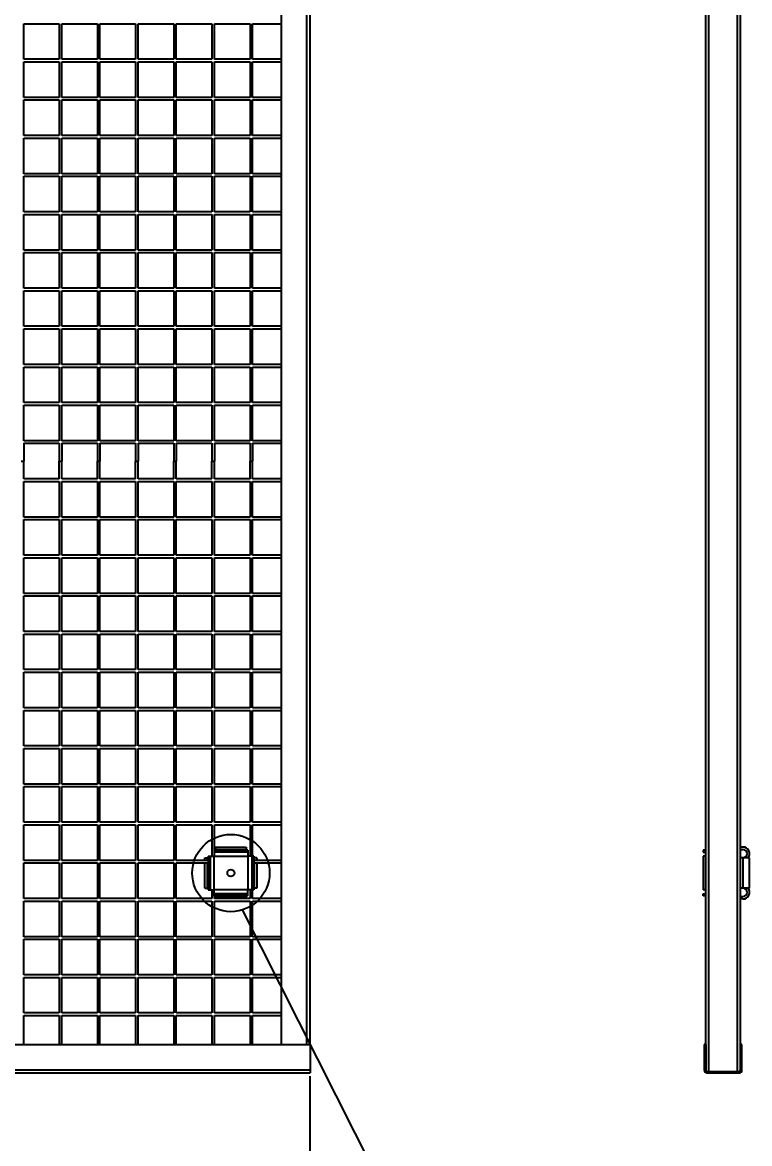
# Model space of a CAD drawing. Header units: millimetres. Extents: x -2042 to 12482, y -7966 to 2297.
# Drawn here: x 3733 to 4445, y -1891 to -793 of the extents above; entities that cross this region are included whole.
import ezdxf

# ---------------------------------------------------------------- set-up
doc = ezdxf.new("R2010")
doc.units = ezdxf.units.MM
doc.styles.add('SLDTEXTSTYLE0', font='TXT', dxfattribs={"width": 0.75})
doc.dimstyles.new('SLDDIMSTYLE0', dxfattribs={"dimscale": 50, "dimtxt": 2.116667, "dimasz": 1.5, "dimexe": 0, "dimexo": 0.0625, "dimgap": 0.529167, "dimtad": 1, "dimdec": 1, "dimrnd": 1e-09, "dimzin": 12, "dimdsep": 46, "dimtxsty": 'SLDTEXTSTYLE0', "dimcen": 0.09, "dimadec": 0, "dimazin": 3, "dimtfac": 1, "dimtdec": 1, "dimtofl": 0, "dimtmove": 0, "dimatfit": 3, "dimfxl": 1, "dimfrac": 2, "dimtolj": 1, "dimtzin": 12, "dimarcsym": 0})

# ---------------------------------------------------------------- blocks, each defined once
blk = doc.blocks.new('*D6')
at = {"color": 0, "lineweight": -2, "transparency": 16777216}
for p, q in [((-1267.8, -1825), (-1267.8, -2069.7)), ((4014.6, -1825), (4014.6, -2069.7)), ((-1192.8, -2069.7), (3939.6, -2069.7))]:
    blk.add_line(p, q, dxfattribs=at)
at = {"color": 0, "transparency": 16777216}
for points in [[(-1192.8, -2057.2), (-1192.8, -2082.2), (-1267.8, -2069.7)], [(3939.6, -2057.2), (3939.6, -2082.2), (4014.6, -2069.7)]]:
    blk.add_solid(points, dxfattribs=at)
at = {"layer": 'Defpoints', "color": 0, "transparency": 16777216}
for p in [(-1267.8, -1821.9), (4014.6, -1821.9), (4014.6, -2069.7)]:
    blk.add_point(p, dxfattribs=at)
at = {"color": 0, "transparency": 16777216, "insert": (1373.4, -1990.3), "char_height": 105.83, "attachment_point": 5, "style": 'SLDTEXTSTYLE0'}
blk.add_mtext('\\A1;L', dxfattribs=at)

msp = doc.modelspace()

# ---------------------------------------------------------------- linework, layer by layer
at = {"linetype": 'Continuous'}
for p, q in [((4405.47, -1820.42), (4405.47, 1526.92)), ((4433.37, -1820.42), (4433.37, 1526.92)), ((3986.73, -1794.01), (3986.73, 1500.51)), ((4011.64, -1794.01), (4011.64, 1500.51)), ((4014.63, -1794.01), (4014.63, 1500.51)), ((4402.48, -1794.01), (4402.48, 1500.51)), ((4436.36, -1794.01), (4436.36, 1500.51)), ((3734.07, -793.84), (3768.95, -793.84)), ((3734.07, -828.73), (3734.07, -793.84)), ((3768.95, -793.84), (3768.95, -828.73)), ((3771.45, -793.84), (3806.33, -793.84)), ((3771.45, -828.73), (3771.45, -793.84)), ((3806.33, -793.84), (3806.33, -828.73)), ((3808.82, -793.84), (3843.7, -793.84)), ((3808.82, -828.73), (3808.82, -793.84)), ((3843.7, -793.84), (3843.7, -828.73)), ((3846.2, -793.84), (3881.08, -793.84)), ((3846.2, -828.73), (3846.2, -793.84)), ((3881.08, -793.84), (3881.08, -828.73)), ((3883.57, -793.84), (3918.46, -793.84)), ((3883.57, -828.73), (3883.57, -793.84)), ((3918.46, -793.84), (3918.46, -828.73)), ((3920.95, -793.84), (3955.83, -793.84)), ((3920.95, -828.73), (3920.95, -793.84)), ((3955.83, -793.84), (3955.83, -828.73)), ((3958.32, -793.84), (3986.73, -793.84)), ((3958.32, -828.73), (3958.32, -793.84)), ((3768.95, -828.73), (3734.07, -828.73)), ((3734.07, -831.22), (3768.95, -831.22)), ((3734.07, -866.1), (3734.07, -831.22)), ((3768.95, -831.22), (3768.95, -866.1)), ((3806.33, -828.73), (3771.45, -828.73)), ((3771.45, -831.22), (3806.33, -831.22)), ((3771.45, -866.1), (3771.45, -831.22)), ((3806.33, -831.22), (3806.33, -866.1)), ((3843.7, -828.73), (3808.82, -828.73)), ((3808.82, -831.22), (3843.7, -831.22)), ((3808.82, -866.1), (3808.82, -831.22)), ((3843.7, -831.22), (3843.7, -866.1)), ((3881.08, -828.73), (3846.2, -828.73)), ((3846.2, -831.22), (3881.08, -831.22)), ((3846.2, -866.1), (3846.2, -831.22)), ((3881.08, -831.22), (3881.08, -866.1)), ((3918.46, -828.73), (3883.57, -828.73)), ((3883.57, -831.22), (3918.46, -831.22)), ((3883.57, -866.1), (3883.57, -831.22)), ((3918.46, -831.22), (3918.46, -866.1)), ((3955.83, -828.73), (3920.95, -828.73)), ((3920.95, -831.22), (3955.83, -831.22)), ((3920.95, -866.1), (3920.95, -831.22)), ((3955.83, -831.22), (3955.83, -866.1)), ((3986.73, -828.73), (3958.32, -828.73)), ((3958.32, -831.22), (3986.73, -831.22)), ((3958.32, -866.1), (3958.32, -831.22)), ((3768.95, -866.1), (3734.07, -866.1)), ((3806.33, -866.1), (3771.45, -866.1)), ((3843.7, -866.1), (3808.82, -866.1)), ((3881.08, -866.1), (3846.2, -866.1)), ((3918.46, -866.1), (3883.57, -866.1)), ((3955.83, -866.1), (3920.95, -866.1)), ((3986.73, -866.1), (3958.32, -866.1)), ((3734.07, -868.59), (3768.95, -868.59)), ((3734.07, -903.48), (3734.07, -868.59)), ((3768.95, -868.59), (3768.95, -903.48)), ((3771.45, -868.59), (3806.33, -868.59)), ((3771.45, -903.48), (3771.45, -868.59)), ((3806.33, -868.59), (3806.33, -903.48)), ((3808.82, -868.59), (3843.7, -868.59)), ((3808.82, -903.48), (3808.82, -868.59)), ((3843.7, -868.59), (3843.7, -903.48)), ((3846.2, -868.59), (3881.08, -868.59)), ((3846.2, -903.48), (3846.2, -868.59)), ((3881.08, -868.59), (3881.08, -903.48)), ((3883.57, -868.59), (3918.46, -868.59)), ((3883.57, -903.48), (3883.57, -868.59)), ((3918.46, -868.59), (3918.46, -903.48)), ((3920.95, -868.59), (3955.83, -868.59)), ((3920.95, -903.48), (3920.95, -868.59)), ((3955.83, -868.59), (3955.83, -903.48)), ((3958.32, -868.59), (3986.73, -868.59)), ((3958.32, -903.48), (3958.32, -868.59)), ((3768.95, -903.48), (3734.07, -903.48)), ((3734.07, -905.97), (3768.95, -905.97)), ((3734.07, -940.85), (3734.07, -905.97)), ((3768.95, -905.97), (3768.95, -940.85)), ((3806.33, -903.48), (3771.45, -903.48)), ((3771.45, -905.97), (3806.33, -905.97)), ((3771.45, -940.85), (3771.45, -905.97)), ((3806.33, -905.97), (3806.33, -940.85)), ((3843.7, -903.48), (3808.82, -903.48)), ((3808.82, -905.97), (3843.7, -905.97)), ((3808.82, -940.85), (3808.82, -905.97)), ((3843.7, -905.97), (3843.7, -940.85)), ((3881.08, -903.48), (3846.2, -903.48)), ((3846.2, -905.97), (3881.08, -905.97)), ((3846.2, -940.85), (3846.2, -905.97)), ((3881.08, -905.97), (3881.08, -940.85)), ((3918.46, -903.48), (3883.57, -903.48)), ((3883.57, -940.85), (3883.57, -905.97)), ((3883.57, -905.97), (3918.46, -905.97)), ((3918.46, -905.97), (3918.46, -940.85)), ((3955.83, -903.48), (3920.95, -903.48)), ((3920.95, -905.97), (3955.83, -905.97)), ((3920.95, -940.85), (3920.95, -905.97)), ((3955.83, -905.97), (3955.83, -940.85)), ((3986.73, -903.48), (3958.32, -903.48)), ((3958.32, -905.97), (3986.73, -905.97)), ((3958.32, -940.85), (3958.32, -905.97)), ((3768.95, -940.85), (3734.07, -940.85)), ((3734.07, -943.34), (3768.95, -943.34)), ((3734.07, -978.23), (3734.07, -943.34)), ((3768.95, -943.34), (3768.95, -978.23)), ((3806.33, -940.85), (3771.45, -940.85)), ((3771.45, -943.34), (3806.33, -943.34)), ((3771.45, -978.23), (3771.45, -943.34)), ((3806.33, -943.34), (3806.33, -978.23)), ((3843.7, -940.85), (3808.82, -940.85)), ((3808.82, -943.34), (3843.7, -943.34)), ((3808.82, -978.23), (3808.82, -943.34)), ((3843.7, -943.34), (3843.7, -978.23)), ((3881.08, -940.85), (3846.2, -940.85)), ((3846.2, -943.34), (3881.08, -943.34)), ((3846.2, -978.23), (3846.2, -943.34)), ((3881.08, -943.34), (3881.08, -978.23)), ((3918.46, -940.85), (3883.57, -940.85)), ((3883.57, -943.34), (3918.46, -943.34)), ((3883.57, -978.23), (3883.57, -943.34)), ((3918.46, -943.34), (3918.46, -978.23)), ((3955.83, -940.85), (3920.95, -940.85)), ((3920.95, -943.34), (3955.83, -943.34)), ((3920.95, -978.23), (3920.95, -943.34)), ((3955.83, -943.34), (3955.83, -978.23)), ((3986.73, -940.85), (3958.32, -940.85)), ((3958.32, -943.34), (3986.73, -943.34)), ((3958.32, -978.23), (3958.32, -943.34)), ((3768.95, -978.23), (3734.07, -978.23)), ((3734.07, -980.72), (3768.95, -980.72)), ((3734.07, -1015.6), (3734.07, -980.72)), ((3768.95, -980.72), (3768.95, -1015.6)), ((3806.33, -978.23), (3771.45, -978.23)), ((3771.45, -980.72), (3806.33, -980.72)), ((3771.45, -1015.6), (3771.45, -980.72)), ((3806.33, -980.72), (3806.33, -1015.6)), ((3843.7, -978.23), (3808.82, -978.23)), ((3808.82, -980.72), (3843.7, -980.72)), ((3808.82, -1015.6), (3808.82, -980.72)), ((3843.7, -980.72), (3843.7, -1015.6)), ((3881.08, -978.23), (3846.2, -978.23)), ((3846.2, -980.72), (3881.08, -980.72)), ((3846.2, -1015.6), (3846.2, -980.72)), ((3881.08, -980.72), (3881.08, -1015.6)), ((3918.46, -978.23), (3883.57, -978.23)), ((3883.57, -980.72), (3918.46, -980.72)), ((3883.57, -1015.6), (3883.57, -980.72)), ((3918.46, -980.72), (3918.46, -1015.6)), ((3955.83, -978.23), (3920.95, -978.23)), ((3920.95, -980.72), (3955.83, -980.72)), ((3920.95, -1015.6), (3920.95, -980.72)), ((3955.83, -980.72), (3955.83, -1015.6)), ((3986.73, -978.23), (3958.32, -978.23)), ((3958.32, -980.72), (3986.73, -980.72)), ((3958.32, -1015.6), (3958.32, -980.72)), ((3768.95, -1015.6), (3734.07, -1015.6)), ((3734.07, -1018.09), (3768.95, -1018.09)), ((3734.07, -1052.98), (3734.07, -1018.09)), ((3768.95, -1018.09), (3768.95, -1052.98)), ((3806.33, -1015.6), (3771.45, -1015.6)), ((3771.45, -1018.09), (3806.33, -1018.09)), ((3771.45, -1052.98), (3771.45, -1018.09)), ((3806.33, -1018.09), (3806.33, -1052.98)), ((3843.7, -1015.6), (3808.82, -1015.6)), ((3808.82, -1018.09), (3843.7, -1018.09)), ((3808.82, -1052.98), (3808.82, -1018.09)), ((3843.7, -1018.09), (3843.7, -1052.98)), ((3881.08, -1015.6), (3846.2, -1015.6)), ((3846.2, -1018.09), (3881.08, -1018.09)), ((3846.2, -1052.98), (3846.2, -1018.09)), ((3881.08, -1018.09), (3881.08, -1052.98)), ((3918.46, -1015.6), (3883.57, -1015.6)), ((3883.57, -1018.09), (3918.46, -1018.09)), ((3883.57, -1052.98), (3883.57, -1018.09)), ((3918.46, -1018.09), (3918.46, -1052.98)), ((3955.83, -1015.6), (3920.95, -1015.6)), ((3920.95, -1018.09), (3955.83, -1018.09)), ((3920.95, -1052.98), (3920.95, -1018.09)), ((3955.83, -1018.09), (3955.83, -1052.98)), ((3986.73, -1015.6), (3958.32, -1015.6)), ((3958.32, -1018.09), (3986.73, -1018.09)), ((3958.32, -1052.98), (3958.32, -1018.09)), ((3768.95, -1052.98), (3734.07, -1052.98)), ((3806.33, -1052.98), (3771.45, -1052.98)), ((3843.7, -1052.98), (3808.82, -1052.98)), ((3881.08, -1052.98), (3846.2, -1052.98)), ((3918.46, -1052.98), (3883.57, -1052.98)), ((3955.83, -1052.98), (3920.95, -1052.98)), ((3986.73, -1052.98), (3958.32, -1052.98)), ((3734.07, -1055.47), (3768.95, -1055.47)), ((3734.07, -1090.35), (3734.07, -1055.47)), ((3768.95, -1055.47), (3768.95, -1090.35)), ((3771.45, -1055.47), (3806.33, -1055.47)), ((3771.45, -1090.35), (3771.45, -1055.47)), ((3806.33, -1055.47), (3806.33, -1090.35)), ((3808.82, -1055.47), (3843.7, -1055.47)), ((3808.82, -1090.35), (3808.82, -1055.47)), ((3843.7, -1055.47), (3843.7, -1090.35)), ((3846.2, -1055.47), (3881.08, -1055.47)), ((3846.2, -1090.35), (3846.2, -1055.47)), ((3881.08, -1055.47), (3881.08, -1090.35)), ((3883.57, -1055.47), (3918.46, -1055.47)), ((3883.57, -1090.35), (3883.57, -1055.47)), ((3918.46, -1055.47), (3918.46, -1090.35)), ((3920.95, -1055.47), (3955.83, -1055.47)), ((3920.95, -1090.35), (3920.95, -1055.47)), ((3955.83, -1055.47), (3955.83, -1090.35)), ((3958.32, -1055.47), (3986.73, -1055.47)), ((3958.32, -1090.35), (3958.32, -1055.47)), ((3768.95, -1090.35), (3734.07, -1090.35)), ((3734.07, -1092.84), (3768.95, -1092.84)), ((3734.07, -1127.73), (3734.07, -1092.84)), ((3768.95, -1092.84), (3768.95, -1127.73)), ((3806.33, -1090.35), (3771.45, -1090.35)), ((3771.45, -1092.84), (3806.33, -1092.84)), ((3771.45, -1127.73), (3771.45, -1092.84)), ((3806.33, -1092.84), (3806.33, -1127.73)), ((3843.7, -1090.35), (3808.82, -1090.35)), ((3808.82, -1092.84), (3843.7, -1092.84)), ((3808.82, -1127.73), (3808.82, -1092.84)), ((3843.7, -1092.84), (3843.7, -1127.73)), ((3881.08, -1090.35), (3846.2, -1090.35)), ((3846.2, -1092.84), (3881.08, -1092.84)), ((3846.2, -1127.73), (3846.2, -1092.84)), ((3881.08, -1092.84), (3881.08, -1127.73)), ((3918.46, -1090.35), (3883.57, -1090.35)), ((3883.57, -1092.84), (3918.46, -1092.84)), ((3883.57, -1127.73), (3883.57, -1092.84)), ((3918.46, -1092.84), (3918.46, -1127.73)), ((3955.83, -1090.35), (3920.95, -1090.35)), ((3920.95, -1092.84), (3955.83, -1092.84)), ((3920.95, -1127.73), (3920.95, -1092.84)), ((3955.83, -1092.84), (3955.83, -1127.73)), ((3986.73, -1090.35), (3958.32, -1090.35)), ((3958.32, -1092.84), (3986.73, -1092.84)), ((3958.32, -1127.73), (3958.32, -1092.84)), ((3768.95, -1127.73), (3734.07, -1127.73)), ((3734.07, -1130.22), (3768.95, -1130.22)), ((3734.07, -1165.1), (3734.07, -1130.22)), ((3768.95, -1130.22), (3768.95, -1165.1)), ((3806.33, -1127.73), (3771.45, -1127.73)), ((3771.45, -1130.22), (3806.33, -1130.22)), ((3771.45, -1165.1), (3771.45, -1130.22)), ((3806.33, -1130.22), (3806.33, -1165.1)), ((3843.7, -1127.73), (3808.82, -1127.73)), ((3808.82, -1130.22), (3843.7, -1130.22)), ((3808.82, -1165.1), (3808.82, -1130.22)), ((3843.7, -1130.22), (3843.7, -1165.1)), ((3881.08, -1127.73), (3846.2, -1127.73)), ((3846.2, -1130.22), (3881.08, -1130.22)), ((3846.2, -1165.1), (3846.2, -1130.22)), ((3881.08, -1130.22), (3881.08, -1165.1)), ((3918.46, -1127.73), (3883.57, -1127.73)), ((3883.57, -1130.22), (3918.46, -1130.22)), ((3883.57, -1165.1), (3883.57, -1130.22)), ((3918.46, -1130.22), (3918.46, -1165.1)), ((3955.83, -1127.73), (3920.95, -1127.73)), ((3920.95, -1130.22), (3955.83, -1130.22)), ((3920.95, -1165.1), (3920.95, -1130.22)), ((3955.83, -1130.22), (3955.83, -1165.1)), ((3986.73, -1127.73), (3958.32, -1127.73)), ((3958.32, -1130.22), (3986.73, -1130.22)), ((3958.32, -1165.1), (3958.32, -1130.22)), ((3768.95, -1165.1), (3734.07, -1165.1)), ((3734.07, -1167.6), (3768.95, -1167.6)), ((3734.07, -1202.48), (3734.07, -1167.6)), ((3768.95, -1167.6), (3768.95, -1202.48)), ((3806.33, -1165.1), (3771.45, -1165.1)), ((3771.45, -1167.6), (3806.33, -1167.6)), ((3771.45, -1202.48), (3771.45, -1167.6)), ((3806.33, -1167.6), (3806.33, -1202.48)), ((3843.7, -1165.1), (3808.82, -1165.1)), ((3808.82, -1167.6), (3843.7, -1167.6)), ((3808.82, -1202.48), (3808.82, -1167.6)), ((3843.7, -1167.6), (3843.7, -1202.48)), ((3881.08, -1165.1), (3846.2, -1165.1)), ((3846.2, -1167.6), (3881.08, -1167.6)), ((3846.2, -1202.48), (3846.2, -1167.6)), ((3881.08, -1167.6), (3881.08, -1202.48)), ((3918.46, -1165.1), (3883.57, -1165.1)), ((3883.57, -1167.6), (3918.46, -1167.6)), ((3883.57, -1202.48), (3883.57, -1167.6)), ((3918.46, -1167.6), (3918.46, -1202.48)), ((3955.83, -1165.1), (3920.95, -1165.1)), ((3920.95, -1167.6), (3955.83, -1167.6)), ((3920.95, -1202.48), (3920.95, -1167.6)), ((3955.83, -1167.6), (3955.83, -1202.48)), ((3986.73, -1165.1), (3958.32, -1165.1)), ((3958.32, -1167.6), (3986.73, -1167.6)), ((3958.32, -1202.48), (3958.32, -1167.6)), ((3768.95, -1202.48), (3734.07, -1202.48)), ((3734.07, -1204.97), (3768.95, -1204.97)), ((3734.07, -1204.97), (3734.07, -1222.41)), ((3768.95, -1204.97), (3768.95, -1222.41)), ((3806.33, -1202.48), (3771.45, -1202.48)), ((3771.45, -1204.97), (3806.33, -1204.97)), ((3771.45, -1204.97), (3771.45, -1222.41)), ((3806.33, -1204.97), (3806.33, -1222.41)), ((3843.7, -1202.48), (3808.82, -1202.48)), ((3808.82, -1204.97), (3843.7, -1204.97)), ((3808.82, -1204.97), (3808.82, -1222.41)), ((3843.7, -1204.97), (3843.7, -1222.41)), ((3881.08, -1202.48), (3846.2, -1202.48)), ((3846.2, -1204.97), (3881.08, -1204.97)), ((3846.2, -1204.97), (3846.2, -1222.41)), ((3881.08, -1204.97), (3881.08, -1222.41)), ((3918.46, -1202.48), (3883.57, -1202.48)), ((3883.57, -1204.97), (3918.46, -1204.97)), ((3883.57, -1204.97), (3883.57, -1222.41)), ((3918.46, -1204.97), (3918.46, -1222.41)), ((3955.83, -1202.48), (3920.95, -1202.48)), ((3920.95, -1204.97), (3955.83, -1204.97)), ((3920.95, -1204.97), (3920.95, -1222.41)), ((3955.83, -1204.97), (3955.83, -1222.41)), ((3986.73, -1202.48), (3958.32, -1202.48)), ((3958.32, -1204.97), (3986.73, -1204.97)), ((3958.32, -1204.97), (3958.32, -1222.41)), ((3731.58, -1222.41), (3734.07, -1222.41)), ((3734.07, -1239.85), (3734.07, -1222.41)), ((3768.95, -1239.85), (3768.95, -1222.41)), ((3768.95, -1222.41), (3771.45, -1222.41)), ((3771.45, -1239.85), (3771.45, -1222.41)), ((3806.33, -1239.85), (3806.33, -1222.41)), ((3806.33, -1222.41), (3808.82, -1222.41)), ((3808.82, -1239.85), (3808.82, -1222.41)), ((3843.7, -1239.85), (3843.7, -1222.41)), ((3843.7, -1222.41), (3846.2, -1222.41)), ((3846.2, -1239.85), (3846.2, -1222.41)), ((3881.08, -1239.85), (3881.08, -1222.41)), ((3881.08, -1222.41), (3883.57, -1222.41)), ((3883.57, -1239.85), (3883.57, -1222.41)), ((3918.46, -1239.85), (3918.46, -1222.41)), ((3918.46, -1222.41), (3920.95, -1222.41)), ((3920.95, -1239.85), (3920.95, -1222.41)), ((3955.83, -1239.85), (3955.83, -1222.41)), ((3955.83, -1222.41), (3958.32, -1222.41)), ((3958.32, -1239.85), (3958.32, -1222.41)), ((3768.95, -1239.85), (3734.07, -1239.85)), ((3806.33, -1239.85), (3771.45, -1239.85)), ((3843.7, -1239.85), (3808.82, -1239.85)), ((3881.08, -1239.85), (3846.2, -1239.85)), ((3918.46, -1239.85), (3883.57, -1239.85)), ((3955.83, -1239.85), (3920.95, -1239.85)), ((3986.73, -1239.85), (3958.32, -1239.85)), ((3734.07, -1242.35), (3768.95, -1242.35)), ((3734.07, -1277.23), (3734.07, -1242.35)), ((3768.95, -1242.35), (3768.95, -1277.23)), ((3771.45, -1242.35), (3806.33, -1242.35)), ((3771.45, -1277.23), (3771.45, -1242.35)), ((3806.33, -1242.35), (3806.33, -1277.23)), ((3808.82, -1242.35), (3843.7, -1242.35)), ((3808.82, -1277.23), (3808.82, -1242.35)), ((3843.7, -1242.35), (3843.7, -1277.23)), ((3846.2, -1242.35), (3881.08, -1242.35)), ((3846.2, -1277.23), (3846.2, -1242.35)), ((3881.08, -1242.35), (3881.08, -1277.23)), ((3883.57, -1242.35), (3918.46, -1242.35)), ((3883.57, -1277.23), (3883.57, -1242.35)), ((3918.46, -1242.35), (3918.46, -1277.23)), ((3920.95, -1242.35), (3955.83, -1242.35)), ((3920.95, -1277.23), (3920.95, -1242.35)), ((3955.83, -1242.35), (3955.83, -1277.23)), ((3958.32, -1242.35), (3986.73, -1242.35)), ((3958.32, -1277.23), (3958.32, -1242.35)), ((3768.95, -1277.23), (3734.07, -1277.23)), ((3734.07, -1279.72), (3768.95, -1279.72)), ((3734.07, -1314.61), (3734.07, -1279.72)), ((3768.95, -1279.72), (3768.95, -1314.61)), ((3806.33, -1277.23), (3771.45, -1277.23)), ((3771.45, -1279.72), (3806.33, -1279.72)), ((3771.45, -1314.61), (3771.45, -1279.72)), ((3806.33, -1279.72), (3806.33, -1314.61)), ((3843.7, -1277.23), (3808.82, -1277.23)), ((3808.82, -1279.72), (3843.7, -1279.72)), ((3808.82, -1314.61), (3808.82, -1279.72)), ((3843.7, -1279.72), (3843.7, -1314.61)), ((3881.08, -1277.23), (3846.2, -1277.23)), ((3846.2, -1279.72), (3881.08, -1279.72)), ((3846.2, -1314.61), (3846.2, -1279.72)), ((3881.08, -1279.72), (3881.08, -1314.61)), ((3918.46, -1277.23), (3883.57, -1277.23)), ((3883.57, -1279.72), (3918.46, -1279.72)), ((3883.57, -1314.61), (3883.57, -1279.72)), ((3918.46, -1279.72), (3918.46, -1314.61)), ((3955.83, -1277.23), (3920.95, -1277.23)), ((3920.95, -1279.72), (3955.83, -1279.72)), ((3920.95, -1314.61), (3920.95, -1279.72)), ((3955.83, -1279.72), (3955.83, -1314.61)), ((3986.73, -1277.23), (3958.32, -1277.23)), ((3958.32, -1279.72), (3986.73, -1279.72)), ((3958.32, -1314.61), (3958.32, -1279.72)), ((3768.95, -1314.61), (3734.07, -1314.61)), ((3734.07, -1317.1), (3768.95, -1317.1)), ((3734.07, -1351.98), (3734.07, -1317.1)), ((3768.95, -1317.1), (3768.95, -1351.98)), ((3806.33, -1314.61), (3771.45, -1314.61)), ((3771.45, -1317.1), (3806.33, -1317.1)), ((3771.45, -1351.98), (3771.45, -1317.1)), ((3806.33, -1317.1), (3806.33, -1351.98)), ((3843.7, -1314.61), (3808.82, -1314.61)), ((3808.82, -1317.1), (3843.7, -1317.1)), ((3808.82, -1351.98), (3808.82, -1317.1)), ((3843.7, -1317.1), (3843.7, -1351.98)), ((3881.08, -1314.61), (3846.2, -1314.61)), ((3846.2, -1317.1), (3881.08, -1317.1)), ((3846.2, -1351.98), (3846.2, -1317.1)), ((3881.08, -1317.1), (3881.08, -1351.98)), ((3918.46, -1314.61), (3883.57, -1314.61)), ((3883.57, -1317.1), (3918.46, -1317.1)), ((3883.57, -1351.98), (3883.57, -1317.1)), ((3918.46, -1317.1), (3918.46, -1351.98)), ((3955.83, -1314.61), (3920.95, -1314.61)), ((3920.95, -1317.1), (3955.83, -1317.1)), ((3920.95, -1351.98), (3920.95, -1317.1)), ((3955.83, -1317.1), (3955.83, -1351.98)), ((3986.73, -1314.61), (3958.32, -1314.61)), ((3958.32, -1317.1), (3986.73, -1317.1)), ((3958.32, -1351.98), (3958.32, -1317.1)), ((3768.95, -1351.98), (3734.07, -1351.98)), ((3734.07, -1354.47), (3768.95, -1354.47)), ((3734.07, -1389.36), (3734.07, -1354.47)), ((3768.95, -1354.47), (3768.95, -1389.36)), ((3806.33, -1351.98), (3771.45, -1351.98)), ((3771.45, -1354.47), (3806.33, -1354.47)), ((3771.45, -1389.36), (3771.45, -1354.47)), ((3806.33, -1354.47), (3806.33, -1389.36)), ((3843.7, -1351.98), (3808.82, -1351.98)), ((3808.82, -1354.47), (3843.7, -1354.47)), ((3808.82, -1389.36), (3808.82, -1354.47)), ((3843.7, -1354.47), (3843.7, -1389.36)), ((3881.08, -1351.98), (3846.2, -1351.98)), ((3846.2, -1354.47), (3881.08, -1354.47)), ((3846.2, -1389.36), (3846.2, -1354.47)), ((3881.08, -1354.47), (3881.08, -1389.36)), ((3918.46, -1351.98), (3883.57, -1351.98)), ((3883.57, -1354.47), (3918.46, -1354.47)), ((3883.57, -1389.36), (3883.57, -1354.47)), ((3918.46, -1354.47), (3918.46, -1389.36)), ((3955.83, -1351.98), (3920.95, -1351.98)), ((3920.95, -1354.47), (3955.83, -1354.47)), ((3920.95, -1389.36), (3920.95, -1354.47)), ((3955.83, -1354.47), (3955.83, -1389.36)), ((3986.73, -1351.98), (3958.32, -1351.98)), ((3958.32, -1354.47), (3986.73, -1354.47)), ((3958.32, -1389.36), (3958.32, -1354.47)), ((3768.95, -1389.36), (3734.07, -1389.36)), ((3734.07, -1391.85), (3768.95, -1391.85)), ((3734.07, -1426.73), (3734.07, -1391.85)), ((3768.95, -1391.85), (3768.95, -1426.73)), ((3806.33, -1389.36), (3771.45, -1389.36)), ((3771.45, -1391.85), (3806.33, -1391.85)), ((3771.45, -1426.73), (3771.45, -1391.85)), ((3806.33, -1391.85), (3806.33, -1426.73)), ((3843.7, -1389.36), (3808.82, -1389.36)), ((3808.82, -1391.85), (3843.7, -1391.85)), ((3808.82, -1426.73), (3808.82, -1391.85)), ((3843.7, -1391.85), (3843.7, -1426.73)), ((3881.08, -1389.36), (3846.2, -1389.36)), ((3846.2, -1391.85), (3881.08, -1391.85)), ((3846.2, -1426.73), (3846.2, -1391.85)), ((3881.08, -1391.85), (3881.08, -1426.73)), ((3918.46, -1389.36), (3883.57, -1389.36)), ((3883.57, -1391.85), (3918.46, -1391.85)), ((3883.57, -1426.73), (3883.57, -1391.85)), ((3918.46, -1391.85), (3918.46, -1426.73)), ((3955.83, -1389.36), (3920.95, -1389.36)), ((3920.95, -1391.85), (3955.83, -1391.85)), ((3920.95, -1426.73), (3920.95, -1391.85)), ((3955.83, -1391.85), (3955.83, -1426.73)), ((3986.73, -1389.36), (3958.32, -1389.36)), ((3958.32, -1391.85), (3986.73, -1391.85)), ((3958.32, -1426.73), (3958.32, -1391.85)), ((3768.95, -1426.73), (3734.07, -1426.73)), ((3806.33, -1426.73), (3771.45, -1426.73)), ((3843.7, -1426.73), (3808.82, -1426.73)), ((3881.08, -1426.73), (3846.2, -1426.73)), ((3918.46, -1426.73), (3883.57, -1426.73)), ((3955.83, -1426.73), (3920.95, -1426.73)), ((3986.73, -1426.73), (3958.32, -1426.73)), ((3734.07, -1429.22), (3768.95, -1429.22)), ((3734.07, -1464.11), (3734.07, -1429.22)), ((3768.95, -1429.22), (3768.95, -1464.11)), ((3771.45, -1429.22), (3806.33, -1429.22)), ((3771.45, -1464.11), (3771.45, -1429.22)), ((3806.33, -1429.22), (3806.33, -1464.11)), ((3808.82, -1429.22), (3843.7, -1429.22)), ((3808.82, -1464.11), (3808.82, -1429.22)), ((3843.7, -1429.22), (3843.7, -1464.11)), ((3846.2, -1429.22), (3881.08, -1429.22)), ((3846.2, -1464.11), (3846.2, -1429.22)), ((3881.08, -1429.22), (3881.08, -1464.11)), ((3883.57, -1429.22), (3918.46, -1429.22)), ((3883.57, -1464.11), (3883.57, -1429.22)), ((3918.46, -1429.22), (3918.46, -1464.11)), ((3920.95, -1429.22), (3955.83, -1429.22)), ((3920.95, -1464.11), (3920.95, -1429.22)), ((3955.83, -1429.22), (3955.83, -1464.11)), ((3958.32, -1429.22), (3986.73, -1429.22)), ((3958.32, -1464.11), (3958.32, -1429.22)), ((3768.95, -1464.11), (3734.07, -1464.11)), ((3734.07, -1466.6), (3768.95, -1466.6)), ((3734.07, -1501.48), (3734.07, -1466.6)), ((3768.95, -1466.6), (3768.95, -1501.48)), ((3806.33, -1464.11), (3771.45, -1464.11)), ((3771.45, -1466.6), (3806.33, -1466.6)), ((3771.45, -1501.48), (3771.45, -1466.6)), ((3806.33, -1466.6), (3806.33, -1501.48)), ((3843.7, -1464.11), (3808.82, -1464.11)), ((3808.82, -1466.6), (3843.7, -1466.6)), ((3808.82, -1501.48), (3808.82, -1466.6)), ((3843.7, -1466.6), (3843.7, -1501.48)), ((3881.08, -1464.11), (3846.2, -1464.11)), ((3846.2, -1466.6), (3881.08, -1466.6)), ((3846.2, -1501.48), (3846.2, -1466.6)), ((3881.08, -1466.6), (3881.08, -1501.48)), ((3918.46, -1464.11), (3883.57, -1464.11)), ((3883.57, -1466.6), (3918.46, -1466.6)), ((3883.57, -1501.48), (3883.57, -1466.6)), ((3918.46, -1466.6), (3918.46, -1501.48)), ((3955.83, -1464.11), (3920.95, -1464.11)), ((3920.95, -1466.6), (3955.83, -1466.6)), ((3920.95, -1501.48), (3920.95, -1466.6)), ((3955.83, -1466.6), (3955.83, -1501.48)), ((3986.73, -1464.11), (3958.32, -1464.11)), ((3958.32, -1466.6), (3986.73, -1466.6)), ((3958.32, -1501.48), (3958.32, -1466.6)), ((3768.95, -1501.48), (3734.07, -1501.48)), ((3734.07, -1503.97), (3768.95, -1503.97)), ((3734.07, -1538.86), (3734.07, -1503.97)), ((3768.95, -1503.97), (3768.95, -1538.86)), ((3806.33, -1501.48), (3771.45, -1501.48)), ((3771.45, -1503.97), (3806.33, -1503.97)), ((3771.45, -1538.86), (3771.45, -1503.97)), ((3806.33, -1503.97), (3806.33, -1538.86)), ((3843.7, -1501.48), (3808.82, -1501.48)), ((3808.82, -1503.97), (3843.7, -1503.97)), ((3808.82, -1538.86), (3808.82, -1503.97)), ((3843.7, -1503.97), (3843.7, -1538.86)), ((3881.08, -1501.48), (3846.2, -1501.48)), ((3846.2, -1503.97), (3881.08, -1503.97)), ((3846.2, -1538.86), (3846.2, -1503.97)), ((3881.08, -1503.97), (3881.08, -1538.86)), ((3918.46, -1501.48), (3883.57, -1501.48)), ((3883.57, -1503.97), (3918.46, -1503.97)), ((3883.57, -1538.86), (3883.57, -1503.97)), ((3918.46, -1503.97), (3918.46, -1538.86)), ((3955.83, -1501.48), (3920.95, -1501.48)), ((3920.95, -1503.97), (3955.83, -1503.97)), ((3920.95, -1538.86), (3920.95, -1503.97)), ((3955.83, -1503.97), (3955.83, -1538.86)), ((3986.73, -1501.48), (3958.32, -1501.48)), ((3958.32, -1503.97), (3986.73, -1503.97)), ((3958.32, -1538.86), (3958.32, -1503.97)), ((3768.95, -1538.86), (3734.07, -1538.86)), ((3734.07, -1541.35), (3768.95, -1541.35)), ((3734.07, -1576.23), (3734.07, -1541.35)), ((3768.95, -1541.35), (3768.95, -1576.23)), ((3806.33, -1538.86), (3771.45, -1538.86)), ((3771.45, -1541.35), (3806.33, -1541.35)), ((3771.45, -1576.23), (3771.45, -1541.35)), ((3806.33, -1541.35), (3806.33, -1576.23)), ((3843.7, -1538.86), (3808.82, -1538.86)), ((3808.82, -1541.35), (3843.7, -1541.35)), ((3808.82, -1576.23), (3808.82, -1541.35)), ((3843.7, -1541.35), (3843.7, -1576.23)), ((3881.08, -1538.86), (3846.2, -1538.86)), ((3846.2, -1541.35), (3881.08, -1541.35)), ((3846.2, -1576.23), (3846.2, -1541.35)), ((3881.08, -1541.35), (3881.08, -1576.23)), ((3918.46, -1538.86), (3883.57, -1538.86)), ((3883.57, -1541.35), (3918.46, -1541.35)), ((3883.57, -1576.23), (3883.57, -1541.35)), ((3918.46, -1541.35), (3918.46, -1576.23)), ((3955.83, -1538.86), (3920.95, -1538.86)), ((3920.95, -1541.35), (3955.83, -1541.35)), ((3920.95, -1576.23), (3920.95, -1541.35)), ((3955.83, -1541.35), (3955.83, -1576.23)), ((3986.73, -1538.86), (3958.32, -1538.86)), ((3958.32, -1541.35), (3986.73, -1541.35)), ((3958.32, -1576.23), (3958.32, -1541.35)), ((3768.95, -1576.23), (3734.07, -1576.23)), ((3734.07, -1578.72), (3768.95, -1578.72)), ((3734.07, -1613.61), (3734.07, -1578.72)), ((3768.95, -1578.72), (3768.95, -1613.61)), ((3806.33, -1576.23), (3771.45, -1576.23)), ((3771.45, -1578.72), (3806.33, -1578.72)), ((3771.45, -1613.61), (3771.45, -1578.72)), ((3806.33, -1578.72), (3806.33, -1613.61)), ((3843.7, -1576.23), (3808.82, -1576.23)), ((3808.82, -1578.72), (3843.7, -1578.72)), ((3808.82, -1613.61), (3808.82, -1578.72)), ((3843.7, -1578.72), (3843.7, -1613.61)), ((3881.08, -1576.23), (3846.2, -1576.23)), ((3846.2, -1578.72), (3881.08, -1578.72)), ((3846.2, -1613.61), (3846.2, -1578.72)), ((3881.08, -1578.72), (3881.08, -1613.61)), ((3918.46, -1576.23), (3883.57, -1576.23)), ((3883.57, -1578.72), (3918.46, -1578.72)), ((3883.57, -1613.61), (3883.57, -1578.72)), ((3918.46, -1578.72), (3918.46, -1609.53)), ((3955.83, -1576.23), (3920.95, -1576.23)), ((3920.95, -1578.72), (3955.83, -1578.72)), ((3920.95, -1603.55), (3920.95, -1578.72)), ((3955.83, -1578.72), (3955.83, -1609.53)), ((3986.73, -1576.23), (3958.32, -1576.23)), ((3958.32, -1578.72), (3986.73, -1578.72)), ((3958.32, -1609.53), (3958.32, -1578.72)), ((3953.55, -1603.55), (3920.66, -1603.55)), ((3920.66, -1603.55), (3920.66, -1605.54)), ((3922.15, -1600.56), (3952.05, -1600.56)), ((3922.15, -1600.56), (3922.15, -1603.05)), ((3922.15, -1603.05), (3952.05, -1603.05)), ((3922.15, -1603.05), (3922.15, -1603.55)), ((3952.05, -1600.56), (3952.05, -1603.05)), ((3952.05, -1603.05), (3952.05, -1603.55)), ((3953.55, -1603.55), (3953.55, -1605.54)), ((4399.99, -1603.55), (4399.99, -1605.54)), ((4402.48, -1603.55), (4399.99, -1603.55)), ((4438.86, -1600.56), (4436.36, -1600.56)), ((4436.36, -1603.05), (4438.86, -1603.05)), ((3768.95, -1613.61), (3734.07, -1613.61)), ((3806.33, -1613.61), (3771.45, -1613.61)), ((3843.7, -1613.61), (3808.82, -1613.61)), ((3881.08, -1613.61), (3846.2, -1613.61)), ((3914.68, -1613.61), (3883.57, -1613.61)), ((3911.68, -1613.61), (3911.68, -1611.03)), ((3911.68, -1611.03), (3914.18, -1611.03)), ((3914.18, -1613.61), (3914.18, -1611.03)), ((3914.68, -1611.03), (3914.18, -1611.03)), ((3914.68, -1609.53), (3916.67, -1609.53)), ((3914.68, -1609.53), (3914.68, -1642.42)), ((3916.67, -1609.53), (3916.67, -1642.42)), ((3916.67, -1609.53), (3920.66, -1609.53)), ((3953.55, -1605.54), (3920.66, -1605.54)), ((3920.66, -1605.54), (3920.66, -1609.53)), ((3920.66, -1609.53), (3953.55, -1609.53)), ((3920.66, -1642.42), (3920.66, -1609.53)), ((3953.55, -1605.54), (3953.55, -1609.53)), ((3953.55, -1609.53), (3953.55, -1642.42)), ((3957.53, -1609.53), (3953.55, -1609.53)), ((3957.53, -1609.53), (3957.53, -1642.42)), ((3959.53, -1609.53), (3957.53, -1609.53)), ((3959.53, -1609.53), (3959.53, -1642.42)), ((3960.02, -1611.03), (3959.53, -1611.03)), ((3986.73, -1613.61), (3959.53, -1613.61)), ((3960.02, -1611.03), (3960.02, -1613.61)), ((3962.52, -1611.03), (3960.02, -1611.03)), ((3962.52, -1611.03), (3962.52, -1613.61)), ((4399.99, -1605.54), (4402.48, -1605.54)), ((4402.48, -1609.53), (4399.99, -1609.53)), ((4399.99, -1609.53), (4399.99, -1642.42)), ((4438.86, -1611.03), (4436.36, -1611.03)), ((4438.86, -1611.03), (4438.86, -1640.93)), ((4445.33, -1611.03), (4438.86, -1611.03)), ((4445.33, -1640.93), (4445.33, -1611.03)), ((3734.07, -1616.1), (3768.95, -1616.1)), ((3734.07, -1650.98), (3734.07, -1616.1)), ((3768.95, -1616.1), (3768.95, -1650.98)), ((3771.45, -1616.1), (3806.33, -1616.1)), ((3771.45, -1650.98), (3771.45, -1616.1)), ((3806.33, -1616.1), (3806.33, -1650.98)), ((3808.82, -1616.1), (3843.7, -1616.1)), ((3808.82, -1650.98), (3808.82, -1616.1)), ((3843.7, -1616.1), (3843.7, -1650.98)), ((3846.2, -1616.1), (3881.08, -1616.1)), ((3846.2, -1650.98), (3846.2, -1616.1)), ((3881.08, -1616.1), (3881.08, -1650.98)), ((3883.57, -1616.1), (3914.68, -1616.1)), ((3883.57, -1650.98), (3883.57, -1616.1)), ((3911.68, -1640.93), (3911.68, -1616.1)), ((3914.18, -1640.93), (3914.18, -1616.1)), ((3959.53, -1616.1), (3986.73, -1616.1)), ((3960.02, -1616.1), (3960.02, -1640.93)), ((3962.52, -1616.1), (3962.52, -1640.93)), ((3911.68, -1640.93), (3914.18, -1640.93)), ((3914.68, -1640.93), (3914.18, -1640.93)), ((3914.68, -1642.42), (3916.67, -1642.42)), ((3916.67, -1642.42), (3920.66, -1642.42)), ((3918.46, -1642.42), (3918.46, -1650.98)), ((3953.55, -1642.42), (3920.66, -1642.42)), ((3920.66, -1646.41), (3920.66, -1642.42)), ((3953.55, -1646.41), (3920.66, -1646.41)), ((3920.66, -1648.4), (3920.66, -1646.41)), ((3957.53, -1642.42), (3953.55, -1642.42)), ((3953.55, -1646.41), (3953.55, -1642.42)), ((3953.55, -1648.4), (3953.55, -1646.41)), ((3955.83, -1642.42), (3955.83, -1650.98)), ((3959.53, -1642.42), (3957.53, -1642.42)), ((3958.32, -1650.98), (3958.32, -1642.42)), ((3960.02, -1640.93), (3959.53, -1640.93)), ((3962.52, -1640.93), (3960.02, -1640.93)), ((4402.48, -1642.42), (4399.99, -1642.42)), ((4399.99, -1648.4), (4399.99, -1646.41)), ((4399.99, -1646.41), (4402.48, -1646.41)), ((4438.86, -1640.93), (4436.36, -1640.93)), ((4445.33, -1640.93), (4438.86, -1640.93)), ((3768.95, -1650.98), (3734.07, -1650.98)), ((3734.07, -1653.48), (3768.95, -1653.48)), ((3734.07, -1688.36), (3734.07, -1653.48)), ((3768.95, -1653.48), (3768.95, -1688.36)), ((3806.33, -1650.98), (3771.45, -1650.98)), ((3771.45, -1653.48), (3806.33, -1653.48)), ((3771.45, -1688.36), (3771.45, -1653.48)), ((3806.33, -1653.48), (3806.33, -1688.36)), ((3843.7, -1650.98), (3808.82, -1650.98)), ((3808.82, -1653.48), (3843.7, -1653.48)), ((3808.82, -1688.36), (3808.82, -1653.48)), ((3843.7, -1653.48), (3843.7, -1688.36)), ((3881.08, -1650.98), (3846.2, -1650.98)), ((3846.2, -1653.48), (3881.08, -1653.48)), ((3846.2, -1688.36), (3846.2, -1653.48)), ((3881.08, -1653.48), (3881.08, -1688.36)), ((3918.46, -1650.98), (3883.57, -1650.98)), ((3883.57, -1653.48), (3918.46, -1653.48)), ((3883.57, -1688.36), (3883.57, -1653.48)), ((3918.46, -1653.48), (3918.46, -1688.36)), ((3953.55, -1648.4), (3920.66, -1648.4)), ((3920.95, -1650.98), (3920.95, -1648.4)), ((3955.83, -1650.98), (3920.95, -1650.98)), ((3920.95, -1653.48), (3955.83, -1653.48)), ((3920.95, -1688.36), (3920.95, -1653.48)), ((3922.15, -1648.9), (3922.15, -1648.4)), ((3952.05, -1648.9), (3922.15, -1648.9)), ((3922.15, -1650.98), (3922.15, -1648.9)), ((3952.05, -1648.9), (3952.05, -1648.4)), ((3952.05, -1650.98), (3952.05, -1648.9)), ((3955.83, -1653.48), (3955.83, -1688.36)), ((3986.73, -1650.98), (3958.32, -1650.98)), ((3958.32, -1653.48), (3986.73, -1653.48)), ((3958.32, -1688.36), (3958.32, -1653.48)), ((4402.48, -1648.4), (4399.99, -1648.4)), ((4436.36, -1648.9), (4438.86, -1648.9)), ((4438.86, -1651.39), (4436.36, -1651.39)), ((3768.95, -1688.36), (3734.07, -1688.36)), ((3734.07, -1690.85), (3768.95, -1690.85)), ((3734.07, -1725.73), (3734.07, -1690.85)), ((3768.95, -1690.85), (3768.95, -1725.73)), ((3806.33, -1688.36), (3771.45, -1688.36)), ((3771.45, -1690.85), (3806.33, -1690.85)), ((3771.45, -1725.73), (3771.45, -1690.85)), ((3806.33, -1690.85), (3806.33, -1725.73)), ((3843.7, -1688.36), (3808.82, -1688.36)), ((3808.82, -1690.85), (3843.7, -1690.85)), ((3808.82, -1725.73), (3808.82, -1690.85)), ((3843.7, -1690.85), (3843.7, -1725.73)), ((3881.08, -1688.36), (3846.2, -1688.36)), ((3846.2, -1690.85), (3881.08, -1690.85)), ((3846.2, -1725.73), (3846.2, -1690.85)), ((3881.08, -1690.85), (3881.08, -1725.73)), ((3918.46, -1688.36), (3883.57, -1688.36)), ((3883.57, -1690.85), (3918.46, -1690.85)), ((3883.57, -1725.73), (3883.57, -1690.85)), ((3918.46, -1690.85), (3918.46, -1725.73)), ((3955.83, -1688.36), (3920.95, -1688.36)), ((3920.95, -1690.85), (3955.83, -1690.85)), ((3920.95, -1725.73), (3920.95, -1690.85)), ((3955.83, -1690.85), (3955.83, -1725.73)), ((3986.73, -1688.36), (3958.32, -1688.36)), ((3958.32, -1690.85), (3986.73, -1690.85)), ((3958.32, -1725.73), (3958.32, -1690.85)), ((3768.95, -1725.73), (3734.07, -1725.73)), ((3734.07, -1728.23), (3768.95, -1728.23)), ((3734.07, -1763.11), (3734.07, -1728.23)), ((3768.95, -1728.23), (3768.95, -1763.11)), ((3806.33, -1725.73), (3771.45, -1725.73)), ((3771.45, -1728.23), (3806.33, -1728.23)), ((3771.45, -1763.11), (3771.45, -1728.23)), ((3806.33, -1728.23), (3806.33, -1763.11)), ((3843.7, -1725.73), (3808.82, -1725.73)), ((3808.82, -1728.23), (3843.7, -1728.23)), ((3808.82, -1763.11), (3808.82, -1728.23)), ((3843.7, -1728.23), (3843.7, -1763.11)), ((3881.08, -1725.73), (3846.2, -1725.73)), ((3846.2, -1728.23), (3881.08, -1728.23)), ((3846.2, -1763.11), (3846.2, -1728.23)), ((3881.08, -1728.23), (3881.08, -1763.11)), ((3918.46, -1725.73), (3883.57, -1725.73)), ((3883.57, -1728.23), (3918.46, -1728.23)), ((3883.57, -1763.11), (3883.57, -1728.23)), ((3918.46, -1728.23), (3918.46, -1763.11)), ((3955.83, -1725.73), (3920.95, -1725.73)), ((3920.95, -1728.23), (3955.83, -1728.23)), ((3920.95, -1763.11), (3920.95, -1728.23)), ((3955.83, -1728.23), (3955.83, -1763.11)), ((3986.73, -1725.73), (3958.32, -1725.73)), ((3958.32, -1728.23), (3986.73, -1728.23)), ((3958.32, -1763.11), (3958.32, -1728.23)), ((3768.95, -1763.11), (3734.07, -1763.11)), ((3734.07, -1765.6), (3768.95, -1765.6)), ((3734.07, -1794.01), (3734.07, -1765.6)), ((3768.95, -1765.6), (3768.95, -1794.01)), ((3806.33, -1763.11), (3771.45, -1763.11)), ((3771.45, -1765.6), (3806.33, -1765.6)), ((3771.45, -1794.01), (3771.45, -1765.6)), ((3806.33, -1765.6), (3806.33, -1794.01)), ((3843.7, -1763.11), (3808.82, -1763.11)), ((3808.82, -1765.6), (3843.7, -1765.6)), ((3808.82, -1794.01), (3808.82, -1765.6)), ((3843.7, -1765.6), (3843.7, -1794.01)), ((3881.08, -1763.11), (3846.2, -1763.11)), ((3846.2, -1765.6), (3881.08, -1765.6)), ((3846.2, -1794.01), (3846.2, -1765.6)), ((3881.08, -1765.6), (3881.08, -1794.01)), ((3918.46, -1763.11), (3883.57, -1763.11)), ((3883.57, -1765.6), (3918.46, -1765.6)), ((3883.57, -1794.01), (3883.57, -1765.6)), ((3918.46, -1765.6), (3918.46, -1794.01)), ((3955.83, -1763.11), (3920.95, -1763.11)), ((3920.95, -1765.6), (3955.83, -1765.6)), ((3920.95, -1794.01), (3920.95, -1765.6)), ((3955.83, -1765.6), (3955.83, -1794.01)), ((3986.73, -1763.11), (3958.32, -1763.11)), ((3958.32, -1765.6), (3986.73, -1765.6)), ((3958.32, -1794.01), (3958.32, -1765.6)), ((-1267.76, -1794.01), (4014.63, -1794.01)), ((4014.63, -1794.01), (4014.63, -1818.92)), ((4400.98, -1794.01), (4400.98, -1818.92)), ((4402.48, -1794.01), (4400.98, -1794.01)), ((4402.48, -1794.01), (4402.48, -1818.92)), ((4437.86, -1794.01), (4436.36, -1794.01)), ((4436.36, -1818.92), (4436.36, -1794.01)), ((4437.86, -1818.92), (4437.86, -1794.01)), ((-1267.76, -1818.92), (4014.63, -1818.92)), ((3142.54, -1821.91), (4014.63, -1821.91)), ((4014.63, -1818.92), (4014.63, -1821.91)), ((4402.48, -1821.51), (4402.48, -1821.91)), ((4403.97, -1821.91), (4402.48, -1821.91)), ((4403.97, -1820.42), (4434.87, -1820.42)), ((4403.97, -1821.91), (4434.87, -1821.91)), ((4405.47, -1820.42), (4433.37, -1820.42)), ((4436.36, -1821.91), (4434.87, -1821.91)), ((4436.36, -1821.51), (4436.36, -1821.91))]:
    msp.add_line(p, q, dxfattribs=at)
msp.add_line((4184.1, -2129.38), (3948.56, -1662.08))
msp.add_circle((3937.1, -1625.98), 37.88)
msp.add_circle((3937.1, -1625.98), 3.49, dxfattribs=at)
for centre, radius, start, end in [((4438.86, -1607.04), 6.48, 322.02013, 90), ((4438.86, -1607.04), 3.99, 270, 90), ((4438.86, -1644.91), 3.99, 270, 90), ((4438.86, -1644.91), 6.48, 270, 37.97987), ((4403.97, -1818.92), 2.99, 180, 270), ((4403.97, -1818.92), 1.5, 180, 270), ((4434.87, -1818.92), 2.99, 270, 0), ((4434.87, -1818.92), 1.5, 270, 0)]:
    msp.add_arc(centre, radius, start, end, dxfattribs=at)

# ---------------------------------------------------------------- dimensions: what is measured, and where the dimension line sits
dim = msp.add_linear_dim(base=(4014.63, -2069.69), p1=(-1267.76, -1821.91), p2=(4014.63, -1821.91), text='L', dimstyle='SLDDIMSTYLE0')
dim.commit()
dim.dimension.update_dxf_attribs({"geometry": '*D6', "text_midpoint": (1373.44, -1990.31)})

doc.saveas('drawing.dxf')
